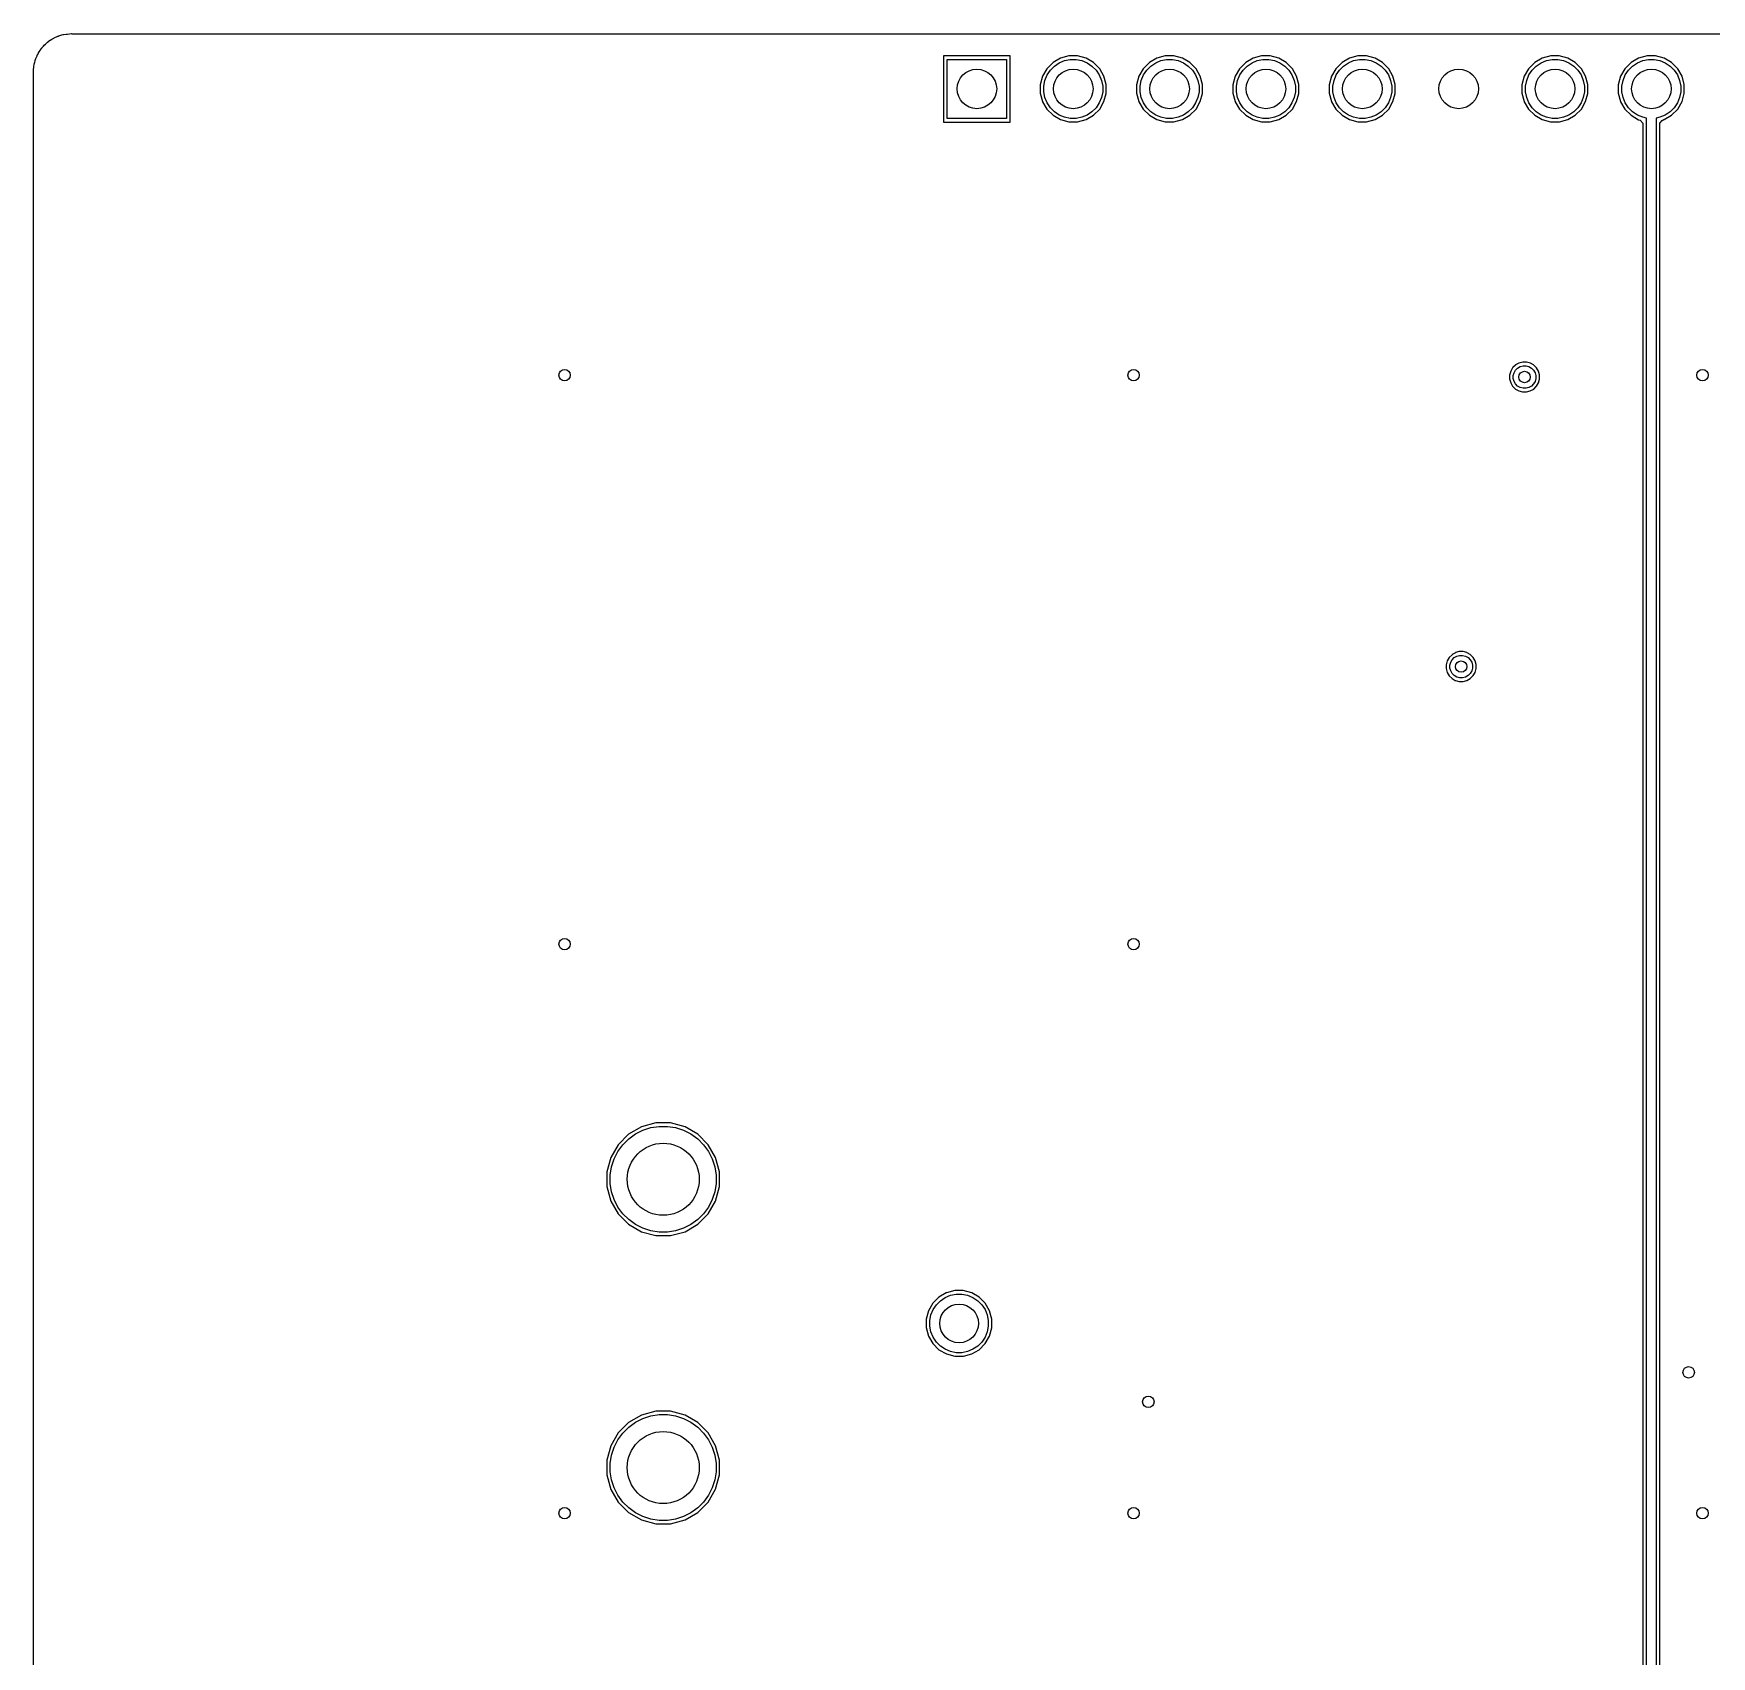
# Model space of a CAD drawing. Header units: inches. Extents: x 3.92 to 7.78, y -6.06 to -2.2.
# Drawn here: x 3.917 to 5.659, y -3.889 to -2.205 of the extents above; entities that cross this region are included whole.
import ezdxf

# ---------------------------------------------------------------- set-up
doc = ezdxf.new("R2010")
doc.units = ezdxf.units.IN
doc.header["$MEASUREMENT"] = 0
doc.layers.add('B.Cu', color=153, linetype='CONTINUOUS', true_color=0x4d7fc4)

msp = doc.modelspace()

# ---------------------------------------------------------------- linework, layer by layer
at = {"layer": 'B.Cu', "linetype": 'CONTINUOUS'}
for p, q in [((3.933, -2.2125), (3.9362, -2.2105)), ((3.9362, -2.2105), (3.9369, -2.21)), ((3.9369, -2.21), (3.937, -2.21)), ((3.937, -2.21), (3.9385, -2.2092)), ((3.9385, -2.2092), (3.9387, -2.2091)), ((3.9387, -2.2091), (3.9426, -2.2072)), ((3.9426, -2.2072), (3.9428, -2.2072)), ((3.9428, -2.2072), (3.9431, -2.2071)), ((3.9431, -2.2071), (3.9434, -2.207)), ((3.9434, -2.207), (3.9478, -2.2056)), ((3.9478, -2.2056), (3.948, -2.2057)), ((3.948, -2.2057), (3.9485, -2.2056)), ((3.9485, -2.2056), (3.9486, -2.2056)), ((3.9486, -2.2056), (3.9512, -2.2051)), ((3.9512, -2.2051), (3.9513, -2.2051)), ((3.9513, -2.2051), (3.9514, -2.205)), ((3.9514, -2.205), (3.9526, -2.205)), ((3.9526, -2.205), (3.9568, -2.2045)), ((3.9568, -2.2045), (3.957, -2.2047)), ((3.957, -2.2047), (7.7359, -2.2047)), ((3.9198, -2.2304), (3.921, -2.2275)), ((3.921, -2.2275), (3.9211, -2.2272)), ((3.9211, -2.2272), (3.9212, -2.2272)), ((3.9212, -2.2272), (3.9215, -2.2264)), ((3.9215, -2.2264), (3.9216, -2.2263)), ((3.9216, -2.2263), (3.9221, -2.2253)), ((3.9221, -2.2253), (3.9222, -2.2251)), ((3.9222, -2.2251), (3.9231, -2.2236)), ((3.9231, -2.2235), (3.9242, -2.222)), ((3.9231, -2.2236), (3.9231, -2.2235)), ((3.9242, -2.2219), (3.9245, -2.2215)), ((3.9242, -2.222), (3.9242, -2.2219)), ((3.9245, -2.2215), (3.9253, -2.2203)), ((3.9253, -2.2203), (3.9259, -2.2196)), ((3.9253, -2.2203), (3.9253, -2.2203)), ((3.9259, -2.2195), (3.9269, -2.2184)), ((3.9259, -2.2196), (3.9259, -2.2195)), ((3.9269, -2.2184), (3.927, -2.2182)), ((3.927, -2.2182), (3.9276, -2.2175)), ((3.9276, -2.2175), (3.9285, -2.2167)), ((3.9285, -2.2167), (3.9298, -2.2154)), ((3.9298, -2.2154), (3.9307, -2.2144)), ((3.9307, -2.2144), (3.9308, -2.2144)), ((3.9308, -2.2144), (3.9317, -2.2136)), ((3.9317, -2.2136), (3.9329, -2.2128)), ((3.9329, -2.2128), (3.933, -2.2125)), ((4.9309, -2.2275), (4.8619, -2.2275)), ((4.8619, -2.2275), (4.8619, -2.2965)), ((4.9309, -2.2576), (4.9309, -2.2275)), ((4.992, -2.2278), (4.9832, -2.2301)), ((5.0009, -2.2278), (4.992, -2.2278)), ((5.0097, -2.2301), (5.0009, -2.2278)), ((5.092, -2.2278), (5.0832, -2.2301)), ((5.1009, -2.2278), (5.092, -2.2278)), ((5.1097, -2.2301), (5.1009, -2.2278)), ((5.192, -2.2278), (5.1832, -2.2301)), ((5.2009, -2.2278), (5.192, -2.2278)), ((5.2097, -2.2301), (5.2009, -2.2278)), ((5.292, -2.2278), (5.2832, -2.2301)), ((5.3009, -2.2278), (5.292, -2.2278)), ((5.3097, -2.2301), (5.3009, -2.2278)), ((5.492, -2.2278), (5.4832, -2.2301)), ((5.5009, -2.2278), (5.492, -2.2278)), ((5.5097, -2.2301), (5.5009, -2.2278)), ((5.592, -2.2278), (5.5832, -2.2301)), ((5.6009, -2.2278), (5.592, -2.2278)), ((5.6097, -2.2301), (5.6009, -2.2278)), ((3.9173, -2.244), (3.9174, -2.2427)), ((3.9173, -2.5591), (3.9173, -2.244)), ((3.9174, -2.2417), (3.9176, -2.2394)), ((3.9174, -2.2427), (3.9174, -2.2417)), ((3.9176, -2.2391), (3.9181, -2.2362)), ((3.9176, -2.2394), (3.9176, -2.2391)), ((3.9181, -2.2362), (3.9183, -2.2352)), ((3.9181, -2.2362), (3.9181, -2.2362)), ((3.9183, -2.2352), (3.9184, -2.235)), ((3.9184, -2.235), (3.9185, -2.2346)), ((3.9185, -2.2346), (3.9191, -2.2324)), ((3.9191, -2.2324), (3.9194, -2.2313)), ((3.9194, -2.2313), (3.9195, -2.2312)), ((3.9195, -2.2312), (3.9197, -2.2306)), ((3.9197, -2.2306), (3.9198, -2.2304)), ((4.8657, -2.2927), (4.8657, -2.2313)), ((4.8657, -2.2313), (4.9272, -2.2313)), ((4.9272, -2.2313), (4.9272, -2.2927)), ((4.969, -2.241), (4.9646, -2.2487)), ((4.9755, -2.2346), (4.969, -2.241)), ((4.9694, -2.2475), (4.9727, -2.2425)), ((4.9727, -2.2425), (4.977, -2.2383)), ((4.9831, -2.2302), (4.9755, -2.2346)), ((4.977, -2.2383), (4.982, -2.2349)), ((4.982, -2.2349), (4.9875, -2.2326)), ((4.9832, -2.2301), (4.9831, -2.2302)), ((4.9875, -2.2326), (4.9934, -2.2314)), ((4.9934, -2.2314), (4.9995, -2.2314)), ((4.9995, -2.2314), (5.0054, -2.2326)), ((5.0054, -2.2326), (5.0109, -2.2349)), ((5.0098, -2.2302), (5.0097, -2.2301)), ((5.0174, -2.2346), (5.0098, -2.2302)), ((5.0109, -2.2349), (5.0159, -2.2383)), ((5.0159, -2.2383), (5.0202, -2.2425)), ((5.0239, -2.241), (5.0174, -2.2346)), ((5.0202, -2.2425), (5.0235, -2.2475)), ((5.0283, -2.2488), (5.0239, -2.241)), ((5.069, -2.241), (5.0646, -2.2487)), ((5.0755, -2.2346), (5.069, -2.241)), ((5.0694, -2.2475), (5.0727, -2.2425)), ((5.0727, -2.2425), (5.077, -2.2383)), ((5.0831, -2.2302), (5.0755, -2.2346)), ((5.077, -2.2383), (5.082, -2.2349)), ((5.082, -2.2349), (5.0875, -2.2326)), ((5.0832, -2.2301), (5.0831, -2.2302)), ((5.0875, -2.2326), (5.0934, -2.2314)), ((5.0934, -2.2314), (5.0995, -2.2314)), ((5.0995, -2.2314), (5.1054, -2.2326)), ((5.1054, -2.2326), (5.1109, -2.2349)), ((5.1098, -2.2302), (5.1097, -2.2301)), ((5.1174, -2.2346), (5.1098, -2.2302)), ((5.1109, -2.2349), (5.1159, -2.2383)), ((5.1159, -2.2383), (5.1202, -2.2425)), ((5.1239, -2.241), (5.1174, -2.2346)), ((5.1202, -2.2425), (5.1235, -2.2475)), ((5.1283, -2.2488), (5.1239, -2.241)), ((5.169, -2.241), (5.1646, -2.2487)), ((5.1755, -2.2346), (5.169, -2.241)), ((5.1694, -2.2475), (5.1727, -2.2425)), ((5.1727, -2.2425), (5.177, -2.2383)), ((5.1831, -2.2302), (5.1755, -2.2346)), ((5.177, -2.2383), (5.182, -2.2349)), ((5.182, -2.2349), (5.1875, -2.2326)), ((5.1832, -2.2301), (5.1831, -2.2302)), ((5.1875, -2.2326), (5.1934, -2.2314)), ((5.1934, -2.2314), (5.1995, -2.2314)), ((5.1995, -2.2314), (5.2054, -2.2326)), ((5.2054, -2.2326), (5.2109, -2.2349)), ((5.2098, -2.2302), (5.2097, -2.2301)), ((5.2174, -2.2346), (5.2098, -2.2302)), ((5.2109, -2.2349), (5.2159, -2.2383)), ((5.2159, -2.2383), (5.2202, -2.2425)), ((5.2239, -2.241), (5.2174, -2.2346)), ((5.2202, -2.2425), (5.2235, -2.2475)), ((5.2283, -2.2488), (5.2239, -2.241)), ((5.269, -2.241), (5.2646, -2.2487)), ((5.2755, -2.2346), (5.269, -2.241)), ((5.2694, -2.2475), (5.2727, -2.2425)), ((5.2727, -2.2425), (5.277, -2.2383)), ((5.2831, -2.2302), (5.2755, -2.2346)), ((5.277, -2.2383), (5.282, -2.2349)), ((5.282, -2.2349), (5.2875, -2.2326)), ((5.2832, -2.2301), (5.2831, -2.2302)), ((5.2875, -2.2326), (5.2934, -2.2314)), ((5.2934, -2.2314), (5.2995, -2.2314)), ((5.2995, -2.2314), (5.3054, -2.2326)), ((5.3054, -2.2326), (5.3109, -2.2349)), ((5.3098, -2.2302), (5.3097, -2.2301)), ((5.3174, -2.2346), (5.3098, -2.2302)), ((5.3109, -2.2349), (5.3159, -2.2383)), ((5.3159, -2.2383), (5.3202, -2.2425)), ((5.3239, -2.241), (5.3174, -2.2346)), ((5.3202, -2.2425), (5.3235, -2.2475)), ((5.3283, -2.2488), (5.3239, -2.241)), ((5.469, -2.241), (5.4646, -2.2487)), ((5.4755, -2.2346), (5.469, -2.241)), ((5.4694, -2.2475), (5.4727, -2.2425)), ((5.4727, -2.2425), (5.477, -2.2383)), ((5.4831, -2.2302), (5.4755, -2.2346)), ((5.477, -2.2383), (5.482, -2.2349)), ((5.482, -2.2349), (5.4875, -2.2326)), ((5.4832, -2.2301), (5.4831, -2.2302)), ((5.4875, -2.2326), (5.4934, -2.2314)), ((5.4934, -2.2314), (5.4995, -2.2314)), ((5.4995, -2.2314), (5.5054, -2.2326)), ((5.5054, -2.2326), (5.5109, -2.2349)), ((5.5098, -2.2302), (5.5097, -2.2301)), ((5.5174, -2.2346), (5.5098, -2.2302)), ((5.5109, -2.2349), (5.5159, -2.2383)), ((5.5159, -2.2383), (5.5202, -2.2425)), ((5.5239, -2.241), (5.5174, -2.2346)), ((5.5202, -2.2425), (5.5235, -2.2475)), ((5.5283, -2.2488), (5.5239, -2.241)), ((5.569, -2.241), (5.5646, -2.2487)), ((5.5755, -2.2346), (5.569, -2.241)), ((5.5694, -2.2475), (5.5727, -2.2425)), ((5.5727, -2.2425), (5.577, -2.2383)), ((5.5831, -2.2302), (5.5755, -2.2346)), ((5.577, -2.2383), (5.582, -2.2349)), ((5.582, -2.2349), (5.5875, -2.2326)), ((5.5832, -2.2301), (5.5831, -2.2302)), ((5.5875, -2.2326), (5.5934, -2.2314)), ((5.5934, -2.2314), (5.5995, -2.2314)), ((5.5995, -2.2314), (5.6054, -2.2326)), ((5.6054, -2.2326), (5.6109, -2.2349)), ((5.6098, -2.2302), (5.6097, -2.2301)), ((5.6174, -2.2346), (5.6098, -2.2302)), ((5.6109, -2.2349), (5.6159, -2.2383)), ((5.6159, -2.2383), (5.6202, -2.2425)), ((5.6239, -2.241), (5.6174, -2.2346)), ((5.6202, -2.2425), (5.6235, -2.2475)), ((5.6283, -2.2488), (5.6239, -2.241)), ((4.9309, -2.2965), (4.9309, -2.2576)), ((4.9646, -2.2488), (4.9622, -2.2576)), ((4.9622, -2.2576), (4.9622, -2.2664)), ((4.9646, -2.2487), (4.9646, -2.2488)), ((4.9659, -2.259), (4.9671, -2.2531)), ((4.9659, -2.265), (4.9659, -2.259)), ((4.9671, -2.2531), (4.9694, -2.2475)), ((5.0235, -2.2475), (5.0258, -2.2531)), ((5.0258, -2.2531), (5.027, -2.259)), ((5.027, -2.259), (5.027, -2.265)), ((5.0307, -2.2574), (5.0283, -2.2488)), ((5.0307, -2.2576), (5.0307, -2.2574)), ((5.0307, -2.2666), (5.0307, -2.2576)), ((5.0646, -2.2488), (5.0622, -2.2576)), ((5.0622, -2.2576), (5.0622, -2.2664)), ((5.0646, -2.2487), (5.0646, -2.2488)), ((5.0659, -2.259), (5.0671, -2.2531)), ((5.0659, -2.265), (5.0659, -2.259)), ((5.0671, -2.2531), (5.0694, -2.2475)), ((5.1235, -2.2475), (5.1258, -2.2531)), ((5.1258, -2.2531), (5.127, -2.259)), ((5.127, -2.259), (5.127, -2.265)), ((5.1307, -2.2574), (5.1283, -2.2488)), ((5.1307, -2.2576), (5.1307, -2.2574)), ((5.1307, -2.2666), (5.1307, -2.2576)), ((5.1646, -2.2488), (5.1622, -2.2576)), ((5.1622, -2.2576), (5.1622, -2.2664)), ((5.1646, -2.2487), (5.1646, -2.2488)), ((5.1659, -2.259), (5.1671, -2.2531)), ((5.1659, -2.265), (5.1659, -2.259)), ((5.1671, -2.2531), (5.1694, -2.2475)), ((5.2235, -2.2475), (5.2258, -2.2531)), ((5.2258, -2.2531), (5.227, -2.259)), ((5.227, -2.259), (5.227, -2.265)), ((5.2307, -2.2574), (5.2283, -2.2488)), ((5.2307, -2.2576), (5.2307, -2.2574)), ((5.2307, -2.2666), (5.2307, -2.2576)), ((5.2646, -2.2488), (5.2622, -2.2576)), ((5.2622, -2.2576), (5.2622, -2.2664)), ((5.2646, -2.2487), (5.2646, -2.2488)), ((5.2659, -2.259), (5.2671, -2.2531)), ((5.2659, -2.265), (5.2659, -2.259)), ((5.2671, -2.2531), (5.2694, -2.2475)), ((5.3235, -2.2475), (5.3258, -2.2531)), ((5.3258, -2.2531), (5.327, -2.259)), ((5.327, -2.259), (5.327, -2.265)), ((5.3307, -2.2574), (5.3283, -2.2488)), ((5.3307, -2.2594), (5.3307, -2.2574)), ((5.3307, -2.2666), (5.3307, -2.2594)), ((5.4646, -2.2488), (5.4622, -2.2576)), ((5.4622, -2.2576), (5.4622, -2.2664)), ((5.4646, -2.2487), (5.4646, -2.2488)), ((5.4659, -2.259), (5.4671, -2.2531)), ((5.4659, -2.265), (5.4659, -2.259)), ((5.4671, -2.2531), (5.4694, -2.2475)), ((5.5235, -2.2475), (5.5258, -2.2531)), ((5.5258, -2.2531), (5.527, -2.259)), ((5.527, -2.259), (5.527, -2.265)), ((5.5307, -2.2574), (5.5283, -2.2488)), ((5.5307, -2.2666), (5.5307, -2.2574)), ((5.5646, -2.2488), (5.5622, -2.2576)), ((5.5622, -2.2576), (5.5622, -2.2664)), ((5.5646, -2.2487), (5.5646, -2.2488)), ((5.5659, -2.259), (5.5671, -2.2531)), ((5.5659, -2.265), (5.5659, -2.259)), ((5.5671, -2.2531), (5.5694, -2.2475)), ((5.6235, -2.2475), (5.6258, -2.2531)), ((5.6258, -2.2531), (5.627, -2.259)), ((5.627, -2.259), (5.627, -2.265)), ((5.6307, -2.2574), (5.6283, -2.2488)), ((5.6307, -2.2666), (5.6307, -2.2574)), ((4.9622, -2.2664), (4.9646, -2.2752)), ((4.9646, -2.2752), (4.9646, -2.2754)), ((4.9646, -2.2754), (4.9691, -2.283)), ((4.9671, -2.2709), (4.9659, -2.265)), ((4.9694, -2.2765), (4.9671, -2.2709)), ((4.9727, -2.2815), (4.9694, -2.2765)), ((5.0235, -2.2765), (5.0202, -2.2815)), ((5.0258, -2.2709), (5.0235, -2.2765)), ((5.0239, -2.283), (5.0283, -2.2752)), ((5.027, -2.265), (5.0258, -2.2709)), ((5.0283, -2.2752), (5.0307, -2.2666)), ((5.0622, -2.2664), (5.0646, -2.2752)), ((5.0646, -2.2752), (5.0646, -2.2754)), ((5.0646, -2.2754), (5.0691, -2.283)), ((5.0671, -2.2709), (5.0659, -2.265)), ((5.0694, -2.2765), (5.0671, -2.2709)), ((5.0727, -2.2815), (5.0694, -2.2765)), ((5.1235, -2.2765), (5.1202, -2.2815)), ((5.1258, -2.2709), (5.1235, -2.2765)), ((5.1239, -2.283), (5.1283, -2.2752)), ((5.127, -2.265), (5.1258, -2.2709)), ((5.1283, -2.2752), (5.1307, -2.2666)), ((5.1622, -2.2664), (5.1646, -2.2752)), ((5.1646, -2.2752), (5.1646, -2.2754)), ((5.1646, -2.2754), (5.1691, -2.283)), ((5.1671, -2.2709), (5.1659, -2.265)), ((5.1694, -2.2765), (5.1671, -2.2709)), ((5.1727, -2.2815), (5.1694, -2.2765)), ((5.2235, -2.2765), (5.2202, -2.2815)), ((5.2258, -2.2709), (5.2235, -2.2765)), ((5.2239, -2.283), (5.2283, -2.2752)), ((5.227, -2.265), (5.2258, -2.2709)), ((5.2283, -2.2752), (5.2307, -2.2666)), ((5.2622, -2.2664), (5.2646, -2.2752)), ((5.2646, -2.2752), (5.2646, -2.2754)), ((5.2646, -2.2754), (5.2691, -2.283)), ((5.2671, -2.2709), (5.2659, -2.265)), ((5.2694, -2.2765), (5.2671, -2.2709)), ((5.2727, -2.2815), (5.2694, -2.2765)), ((5.3235, -2.2765), (5.3202, -2.2815)), ((5.3258, -2.2709), (5.3235, -2.2765)), ((5.3239, -2.283), (5.3283, -2.2752)), ((5.327, -2.265), (5.3258, -2.2709)), ((5.3283, -2.2752), (5.3307, -2.2666)), ((5.4622, -2.2664), (5.4646, -2.2752)), ((5.4646, -2.2752), (5.4646, -2.2754)), ((5.4646, -2.2754), (5.4691, -2.283)), ((5.4671, -2.2709), (5.4659, -2.265)), ((5.4694, -2.2765), (5.4671, -2.2709)), ((5.4727, -2.2815), (5.4694, -2.2765)), ((5.5235, -2.2765), (5.5202, -2.2815)), ((5.5258, -2.2709), (5.5235, -2.2765)), ((5.5239, -2.283), (5.5283, -2.2752)), ((5.527, -2.265), (5.5258, -2.2709)), ((5.5283, -2.2752), (5.5307, -2.2666)), ((5.5622, -2.2664), (5.5646, -2.2752)), ((5.5646, -2.2752), (5.5646, -2.2754)), ((5.5646, -2.2754), (5.5691, -2.283)), ((5.5671, -2.2709), (5.5659, -2.265)), ((5.5694, -2.2765), (5.5671, -2.2709)), ((5.5727, -2.2815), (5.5694, -2.2765)), ((5.6235, -2.2765), (5.6202, -2.2815)), ((5.6258, -2.2709), (5.6235, -2.2765)), ((5.6239, -2.283), (5.6283, -2.2752)), ((5.627, -2.265), (5.6258, -2.2709)), ((5.6283, -2.2752), (5.6307, -2.2666)), ((4.8619, -2.2965), (4.9309, -2.2965)), ((4.9272, -2.2927), (4.8657, -2.2927)), ((4.9691, -2.283), (4.9755, -2.2894)), ((4.977, -2.2857), (4.9727, -2.2815)), ((4.9755, -2.2894), (4.9832, -2.2939)), ((4.982, -2.2891), (4.977, -2.2857)), ((4.9875, -2.2914), (4.982, -2.2891)), ((4.9832, -2.2939), (4.9919, -2.2962)), ((4.9934, -2.2926), (4.9875, -2.2914)), ((4.9919, -2.2962), (5.001, -2.2962)), ((4.9995, -2.2926), (4.9934, -2.2926)), ((5.0054, -2.2914), (4.9995, -2.2926)), ((5.001, -2.2962), (5.0097, -2.2939)), ((5.0109, -2.2891), (5.0054, -2.2914)), ((5.0097, -2.2939), (5.0174, -2.2894)), ((5.0097, -2.2939), (5.0097, -2.2939)), ((5.0159, -2.2857), (5.0109, -2.2891)), ((5.0202, -2.2815), (5.0159, -2.2857)), ((5.0174, -2.2894), (5.0239, -2.283)), ((5.0691, -2.283), (5.0755, -2.2894)), ((5.077, -2.2857), (5.0727, -2.2815)), ((5.0755, -2.2894), (5.0832, -2.2939)), ((5.082, -2.2891), (5.077, -2.2857)), ((5.0875, -2.2914), (5.082, -2.2891)), ((5.0832, -2.2939), (5.0919, -2.2962)), ((5.0934, -2.2926), (5.0875, -2.2914)), ((5.0919, -2.2962), (5.101, -2.2962)), ((5.0995, -2.2926), (5.0934, -2.2926)), ((5.1054, -2.2914), (5.0995, -2.2926)), ((5.101, -2.2962), (5.1097, -2.2939)), ((5.1109, -2.2891), (5.1054, -2.2914)), ((5.1097, -2.2939), (5.1174, -2.2894)), ((5.1097, -2.2939), (5.1097, -2.2939)), ((5.1159, -2.2857), (5.1109, -2.2891)), ((5.1202, -2.2815), (5.1159, -2.2857)), ((5.1174, -2.2894), (5.1239, -2.283)), ((5.1691, -2.283), (5.1755, -2.2894)), ((5.177, -2.2857), (5.1727, -2.2815)), ((5.1755, -2.2894), (5.1832, -2.2939)), ((5.182, -2.2891), (5.177, -2.2857)), ((5.1875, -2.2914), (5.182, -2.2891)), ((5.1832, -2.2939), (5.1919, -2.2962)), ((5.1934, -2.2926), (5.1875, -2.2914)), ((5.1919, -2.2962), (5.201, -2.2962)), ((5.1995, -2.2926), (5.1934, -2.2926)), ((5.2054, -2.2914), (5.1995, -2.2926)), ((5.201, -2.2962), (5.2097, -2.2939)), ((5.2109, -2.2891), (5.2054, -2.2914)), ((5.2097, -2.2939), (5.2174, -2.2894)), ((5.2097, -2.2939), (5.2097, -2.2939)), ((5.2159, -2.2857), (5.2109, -2.2891)), ((5.2202, -2.2815), (5.2159, -2.2857)), ((5.2174, -2.2894), (5.2239, -2.283)), ((5.2691, -2.283), (5.2755, -2.2894)), ((5.277, -2.2857), (5.2727, -2.2815)), ((5.2755, -2.2894), (5.2832, -2.2939)), ((5.282, -2.2891), (5.277, -2.2857)), ((5.2875, -2.2914), (5.282, -2.2891)), ((5.2832, -2.2939), (5.2919, -2.2962)), ((5.2934, -2.2926), (5.2875, -2.2914)), ((5.2919, -2.2962), (5.301, -2.2962)), ((5.2995, -2.2926), (5.2934, -2.2926)), ((5.3054, -2.2914), (5.2995, -2.2926)), ((5.301, -2.2962), (5.3097, -2.2939)), ((5.3109, -2.2891), (5.3054, -2.2914)), ((5.3097, -2.2939), (5.3174, -2.2894)), ((5.3097, -2.2939), (5.3097, -2.2939)), ((5.3159, -2.2857), (5.3109, -2.2891)), ((5.3202, -2.2815), (5.3159, -2.2857)), ((5.3174, -2.2894), (5.3239, -2.283)), ((5.4691, -2.283), (5.4755, -2.2894)), ((5.477, -2.2857), (5.4727, -2.2815)), ((5.4755, -2.2894), (5.4832, -2.2939)), ((5.482, -2.2891), (5.477, -2.2857)), ((5.4875, -2.2914), (5.482, -2.2891)), ((5.4832, -2.2939), (5.4919, -2.2962)), ((5.4934, -2.2926), (5.4875, -2.2914)), ((5.4919, -2.2962), (5.501, -2.2962)), ((5.4995, -2.2926), (5.4934, -2.2926)), ((5.5054, -2.2914), (5.4995, -2.2926)), ((5.501, -2.2962), (5.5097, -2.2939)), ((5.5109, -2.2891), (5.5054, -2.2914)), ((5.5097, -2.2939), (5.5174, -2.2894)), ((5.5097, -2.2939), (5.5097, -2.2939)), ((5.5159, -2.2857), (5.5109, -2.2891)), ((5.5202, -2.2815), (5.5159, -2.2857)), ((5.5174, -2.2894), (5.5239, -2.283)), ((5.5691, -2.283), (5.5755, -2.2894)), ((5.577, -2.2857), (5.5727, -2.2815)), ((5.5755, -2.2894), (5.5833, -2.294)), ((5.582, -2.2891), (5.577, -2.2857)), ((5.5875, -2.2914), (5.582, -2.2891)), ((5.5833, -2.294), (5.585, -2.2943)), ((5.585, -2.2943), (5.5876, -2.2976)), ((5.5915, -2.2922), (5.5875, -2.2914)), ((5.5876, -2.2976), (5.5876, -4.3956)), ((5.5915, -2.3002), (5.5915, -2.2922)), ((5.6054, -2.2914), (5.6015, -2.2922)), ((5.6015, -2.2922), (5.6015, -2.3002)), ((5.6052, -2.2977), (5.6076, -2.2946)), ((5.6052, -3.5933), (5.6052, -2.2977)), ((5.6109, -2.2891), (5.6054, -2.2914)), ((5.6076, -2.2946), (5.6096, -2.2939)), ((5.6096, -2.2939), (5.6098, -2.2939)), ((5.6098, -2.2939), (5.6174, -2.2894)), ((5.6159, -2.2857), (5.6109, -2.2891)), ((5.6202, -2.2815), (5.6159, -2.2857)), ((5.6174, -2.2894), (5.6239, -2.283)), ((5.5915, -4.3953), (5.5915, -2.3002)), ((5.6015, -2.3002), (5.6015, -4.3932)), ((3.9173, -2.8596), (3.9173, -2.5591)), ((5.4505, -2.555), (5.4494, -2.5591)), ((5.4494, -2.5591), (5.4494, -2.5629)), ((5.4524, -2.5516), (5.4505, -2.555)), ((5.4527, -2.5513), (5.4524, -2.5516)), ((5.4554, -2.5486), (5.4527, -2.5513)), ((5.4532, -2.5595), (5.454, -2.5565)), ((5.4532, -2.5626), (5.4532, -2.5595)), ((5.454, -2.5565), (5.4555, -2.5538)), ((5.4555, -2.5485), (5.4554, -2.5486)), ((5.4588, -2.5467), (5.4555, -2.5485)), ((5.4555, -2.5538), (5.4577, -2.5517)), ((5.4577, -2.5517), (5.4604, -2.5501)), ((5.463, -2.5455), (5.4588, -2.5467)), ((5.4604, -2.5501), (5.4634, -2.5493)), ((5.4669, -2.5455), (5.463, -2.5455)), ((5.4634, -2.5493), (5.4664, -2.5493)), ((5.4664, -2.5493), (5.4694, -2.5501)), ((5.471, -2.5467), (5.4669, -2.5455)), ((5.4694, -2.5501), (5.4721, -2.5517)), ((5.4743, -2.5485), (5.471, -2.5467)), ((5.4721, -2.5517), (5.4743, -2.5538)), ((5.4744, -2.5486), (5.4743, -2.5485)), ((5.4743, -2.5538), (5.4758, -2.5565)), ((5.4771, -2.5513), (5.4744, -2.5486)), ((5.4758, -2.5565), (5.4766, -2.5595)), ((5.4766, -2.5595), (5.4766, -2.5626)), ((5.4774, -2.5516), (5.4771, -2.5513)), ((5.4794, -2.5551), (5.4774, -2.5516)), ((5.4804, -2.5589), (5.4794, -2.5551)), ((5.4804, -2.5631), (5.4804, -2.5589)), ((5.4494, -2.5629), (5.4505, -2.567)), ((5.4505, -2.567), (5.4524, -2.5704)), ((5.4524, -2.5704), (5.4527, -2.5708)), ((5.4527, -2.5708), (5.4554, -2.5735)), ((5.454, -2.5655), (5.4532, -2.5626)), ((5.4555, -2.5682), (5.454, -2.5655)), ((5.4554, -2.5735), (5.4554, -2.5735)), ((5.4554, -2.5735), (5.4591, -2.5755)), ((5.4577, -2.5704), (5.4555, -2.5682)), ((5.4604, -2.5719), (5.4577, -2.5704)), ((5.4591, -2.5755), (5.4628, -2.5765)), ((5.4634, -2.5727), (5.4604, -2.5719)), ((5.4628, -2.5765), (5.467, -2.5765)), ((5.4664, -2.5727), (5.4634, -2.5727)), ((5.4694, -2.5719), (5.4664, -2.5727)), ((5.467, -2.5765), (5.4707, -2.5755)), ((5.4721, -2.5704), (5.4694, -2.5719)), ((5.4707, -2.5755), (5.4708, -2.5755)), ((5.4708, -2.5755), (5.4744, -2.5735)), ((5.4743, -2.5682), (5.4721, -2.5704)), ((5.4758, -2.5655), (5.4743, -2.5682)), ((5.4744, -2.5735), (5.4771, -2.5708)), ((5.4744, -2.5735), (5.4744, -2.5735)), ((5.4766, -2.5626), (5.4758, -2.5655)), ((5.4771, -2.5708), (5.4774, -2.5704)), ((5.4774, -2.5704), (5.4794, -2.5669)), ((5.4794, -2.5669), (5.4804, -2.5631)), ((5.3846, -2.8556), (5.3835, -2.8596)), ((5.3867, -2.852), (5.3846, -2.8556)), ((5.3896, -2.8492), (5.3867, -2.852)), ((5.3882, -2.857), (5.3897, -2.8544)), ((5.3931, -2.8472), (5.3896, -2.8491)), ((5.3896, -2.8491), (5.3896, -2.8492)), ((5.3897, -2.8544), (5.3919, -2.8522)), ((5.3919, -2.8522), (5.3946, -2.8507)), ((5.3971, -2.846), (5.3931, -2.8471)), ((5.3931, -2.8471), (5.3931, -2.8472)), ((5.3946, -2.8507), (5.3975, -2.8499)), ((5.4012, -2.846), (5.3971, -2.846)), ((5.3975, -2.8499), (5.4006, -2.8499)), ((5.4006, -2.8499), (5.4036, -2.8507)), ((5.4049, -2.847), (5.4012, -2.846)), ((5.4036, -2.8507), (5.4063, -2.8522)), ((5.4052, -2.8472), (5.4049, -2.847)), ((5.4086, -2.8491), (5.4052, -2.8472)), ((5.4063, -2.8522), (5.4084, -2.8544)), ((5.4084, -2.8544), (5.41, -2.857)), ((5.4087, -2.8492), (5.4086, -2.8491)), ((5.4113, -2.8518), (5.4087, -2.8492)), ((5.4116, -2.8522), (5.4113, -2.8518)), ((5.4136, -2.8557), (5.4116, -2.8522)), ((5.4146, -2.8595), (5.4136, -2.8557)), ((3.9173, -3.3861), (3.9173, -2.8596)), ((5.3835, -2.8596), (5.3835, -2.8635)), ((5.3835, -2.8635), (5.3846, -2.8676)), ((5.3846, -2.8676), (5.3867, -2.8711)), ((5.3867, -2.8711), (5.3896, -2.874)), ((5.3874, -2.86), (5.3882, -2.857)), ((5.3874, -2.8631), (5.3874, -2.86)), ((5.3882, -2.8661), (5.3874, -2.8631)), ((5.3897, -2.8688), (5.3882, -2.8661)), ((5.3919, -2.8709), (5.3897, -2.8688)), ((5.3946, -2.8725), (5.3919, -2.8709)), ((5.3975, -2.8733), (5.3946, -2.8725)), ((5.4006, -2.8733), (5.3975, -2.8733)), ((5.4036, -2.8725), (5.4006, -2.8733)), ((5.4063, -2.8709), (5.4036, -2.8725)), ((5.4084, -2.8688), (5.4063, -2.8709)), ((5.41, -2.8661), (5.4084, -2.8688)), ((5.4085, -2.874), (5.4116, -2.8709)), ((5.41, -2.857), (5.4108, -2.86)), ((5.4108, -2.8631), (5.41, -2.8661)), ((5.4108, -2.86), (5.4108, -2.8631)), ((5.4116, -2.8709), (5.4135, -2.8676)), ((5.4135, -2.8676), (5.4146, -2.8637)), ((5.4135, -2.8676), (5.4135, -2.8676)), ((5.4146, -2.8637), (5.4146, -2.8595)), ((5.3896, -2.874), (5.3896, -2.8741)), ((5.3896, -2.8741), (5.393, -2.876)), ((5.393, -2.876), (5.3932, -2.8761)), ((5.3932, -2.8761), (5.3969, -2.877)), ((5.3969, -2.877), (5.4012, -2.877)), ((5.4012, -2.877), (5.4049, -2.8761)), ((5.4049, -2.8761), (5.4085, -2.874)), ((4.5482, -3.3393), (4.535, -3.347)), ((4.5421, -3.3467), (4.5498, -3.3428)), ((4.5632, -3.3352), (4.5482, -3.3393)), ((4.5498, -3.3428), (4.558, -3.3401)), ((4.558, -3.3401), (4.5665, -3.3388)), ((4.5785, -3.3352), (4.5632, -3.3352)), ((4.5665, -3.3388), (4.5752, -3.3388)), ((4.5752, -3.3388), (4.5837, -3.3401)), ((4.5935, -3.3393), (4.5785, -3.3352)), ((4.5837, -3.3401), (4.592, -3.3428)), ((4.592, -3.3428), (4.5997, -3.3467)), ((4.6068, -3.347), (4.5935, -3.3393)), ((4.5935, -3.3393), (4.5935, -3.3393)), ((4.5241, -3.3578), (4.5165, -3.3711)), ((4.5239, -3.3649), (4.529, -3.3579)), ((4.535, -3.347), (4.5241, -3.3578)), ((4.529, -3.3579), (4.5351, -3.3518)), ((4.5351, -3.3518), (4.5421, -3.3467)), ((4.5997, -3.3467), (4.6067, -3.3518)), ((4.6067, -3.3518), (4.6128, -3.3579)), ((4.6176, -3.3578), (4.6068, -3.347)), ((4.6128, -3.3579), (4.6179, -3.3649)), ((4.6253, -3.3711), (4.6176, -3.3578)), ((4.5165, -3.3711), (4.5124, -3.3861)), ((4.5173, -3.3808), (4.5199, -3.3726)), ((4.5199, -3.3726), (4.5239, -3.3649)), ((4.6179, -3.3649), (4.6218, -3.3726)), ((4.6218, -3.3726), (4.6245, -3.3808)), ((4.6293, -3.3861), (4.6253, -3.3711)), ((3.9173, -3.5389), (3.9173, -3.3861)), ((4.5124, -3.3861), (4.5124, -3.4013)), ((4.5159, -3.3894), (4.5173, -3.3808)), ((4.5159, -3.398), (4.5159, -3.3894)), ((4.6245, -3.3808), (4.6258, -3.3894)), ((4.6258, -3.3894), (4.6258, -3.398)), ((4.6293, -3.4013), (4.6293, -3.3861)), ((4.5124, -3.4013), (4.5165, -3.4163)), ((4.5173, -3.4066), (4.5159, -3.398)), ((4.5199, -3.4148), (4.5173, -3.4066)), ((4.6245, -3.4066), (4.6218, -3.4148)), ((4.6258, -3.398), (4.6245, -3.4066)), ((4.6253, -3.4163), (4.6293, -3.4013)), ((4.5165, -3.4163), (4.5241, -3.4296)), ((4.5239, -3.4225), (4.5199, -3.4148)), ((4.529, -3.4295), (4.5239, -3.4225)), ((4.5241, -3.4296), (4.535, -3.4404)), ((4.5351, -3.4356), (4.529, -3.4295)), ((4.6128, -3.4295), (4.6067, -3.4356)), ((4.6068, -3.4404), (4.6176, -3.4296)), ((4.6179, -3.4225), (4.6128, -3.4295)), ((4.6176, -3.4296), (4.6253, -3.4163)), ((4.6218, -3.4148), (4.6179, -3.4225)), ((4.535, -3.4404), (4.5483, -3.4481)), ((4.5421, -3.4407), (4.5351, -3.4356)), ((4.5498, -3.4446), (4.5421, -3.4407)), ((4.5483, -3.4481), (4.5633, -3.4521)), ((4.558, -3.4473), (4.5498, -3.4446)), ((4.5665, -3.4486), (4.558, -3.4473)), ((4.5837, -3.4473), (4.5752, -3.4486)), ((4.5785, -3.4521), (4.5935, -3.4481)), ((4.592, -3.4446), (4.5837, -3.4473)), ((4.5997, -3.4407), (4.592, -3.4446)), ((4.5935, -3.4481), (4.6068, -3.4404)), ((4.5935, -3.4481), (4.5935, -3.4481)), ((4.6067, -3.4356), (4.5997, -3.4407)), ((4.5633, -3.4521), (4.5785, -3.4521)), ((4.5752, -3.4486), (4.5665, -3.4486)), ((4.8571, -3.516), (4.8507, -3.5224)), ((4.8646, -3.5117), (4.8571, -3.516)), ((4.8586, -3.5197), (4.8636, -3.5164)), ((4.8636, -3.5164), (4.8691, -3.5141)), ((4.8648, -3.5116), (4.8646, -3.5117)), ((4.8736, -3.5093), (4.8648, -3.5116)), ((4.8691, -3.5141), (4.875, -3.5129)), ((4.8823, -3.5093), (4.8736, -3.5093)), ((4.875, -3.5129), (4.8809, -3.5129)), ((4.8809, -3.5129), (4.8868, -3.5141)), ((4.8911, -3.5116), (4.8823, -3.5093)), ((4.8868, -3.5141), (4.8923, -3.5164)), ((4.8913, -3.5117), (4.8911, -3.5116)), ((4.8988, -3.516), (4.8913, -3.5117)), ((4.8923, -3.5164), (4.8973, -3.5197)), ((4.9052, -3.5224), (4.8988, -3.516)), ((4.8463, -3.5301), (4.8439, -3.5389)), ((4.8507, -3.5224), (4.8463, -3.5301)), ((4.8463, -3.5301), (4.8463, -3.5301)), ((4.8476, -3.5403), (4.8488, -3.5344)), ((4.8488, -3.5344), (4.851, -3.5289)), ((4.851, -3.5289), (4.8544, -3.5239)), ((4.8544, -3.5239), (4.8586, -3.5197)), ((4.8973, -3.5197), (4.9015, -3.5239)), ((4.9015, -3.5239), (4.9049, -3.5289)), ((4.9049, -3.5289), (4.9072, -3.5344)), ((4.9096, -3.5301), (4.9052, -3.5224)), ((4.9072, -3.5344), (4.9083, -3.5403)), ((4.912, -3.5388), (4.9096, -3.5301)), ((3.9173, -3.6853), (3.9173, -3.5389)), ((4.8439, -3.5389), (4.8439, -3.5477)), ((4.8439, -3.5477), (4.8463, -3.5565)), ((4.8476, -3.5463), (4.8476, -3.5403)), ((4.8488, -3.5522), (4.8476, -3.5463)), ((4.851, -3.5577), (4.8488, -3.5522)), ((4.9072, -3.5522), (4.9049, -3.5577)), ((4.9083, -3.5463), (4.9072, -3.5522)), ((4.9083, -3.5403), (4.9083, -3.5463)), ((4.9096, -3.5565), (4.912, -3.5478)), ((4.912, -3.5478), (4.912, -3.5388)), ((4.8463, -3.5565), (4.8463, -3.5566)), ((4.8463, -3.5566), (4.8507, -3.5642)), ((4.8507, -3.5642), (4.8571, -3.5706)), ((4.8544, -3.5627), (4.851, -3.5577)), ((4.8586, -3.5669), (4.8544, -3.5627)), ((4.8636, -3.5702), (4.8586, -3.5669)), ((4.8973, -3.5669), (4.8923, -3.5702)), ((4.9015, -3.5627), (4.8973, -3.5669)), ((4.8988, -3.5706), (4.9052, -3.5642)), ((4.9049, -3.5577), (4.9015, -3.5627)), ((4.9052, -3.5642), (4.9096, -3.5565)), ((4.8571, -3.5706), (4.8648, -3.575)), ((4.8691, -3.5725), (4.8636, -3.5702)), ((4.8648, -3.575), (4.8734, -3.5773)), ((4.875, -3.5737), (4.8691, -3.5725)), ((4.8734, -3.5773), (4.8825, -3.5773)), ((4.8809, -3.5737), (4.875, -3.5737)), ((4.8868, -3.5725), (4.8809, -3.5737)), ((4.8825, -3.5773), (4.8912, -3.575)), ((4.8923, -3.5702), (4.8868, -3.5725)), ((4.8911, -3.575), (4.8988, -3.5706)), ((4.8912, -3.575), (4.8911, -3.575)), ((5.6052, -3.6575), (5.6052, -3.5933)), ((4.5482, -3.6385), (4.535, -3.6462)), ((4.5632, -3.6344), (4.5482, -3.6385)), ((4.5498, -3.642), (4.558, -3.6393)), ((4.558, -3.6393), (4.5665, -3.638)), ((4.5785, -3.6344), (4.5632, -3.6344)), ((4.5665, -3.638), (4.5752, -3.638)), ((4.5752, -3.638), (4.5837, -3.6393)), ((4.5935, -3.6385), (4.5785, -3.6344)), ((4.5837, -3.6393), (4.592, -3.642)), ((4.6068, -3.6462), (4.5935, -3.6385)), ((4.5935, -3.6385), (4.5935, -3.6385)), ((4.5241, -3.657), (4.5165, -3.6703)), ((4.5239, -3.6641), (4.529, -3.6571)), ((4.535, -3.6462), (4.5241, -3.657)), ((4.529, -3.6571), (4.5351, -3.651)), ((4.5351, -3.651), (4.5421, -3.6459)), ((4.5421, -3.6459), (4.5498, -3.642)), ((4.592, -3.642), (4.5997, -3.6459)), ((4.5997, -3.6459), (4.6067, -3.651)), ((4.6067, -3.651), (4.6128, -3.6571)), ((4.6176, -3.657), (4.6068, -3.6462)), ((4.6128, -3.6571), (4.6179, -3.6641)), ((4.6253, -3.6703), (4.6176, -3.657)), ((4.5165, -3.6703), (4.5124, -3.6853)), ((4.5173, -3.68), (4.5199, -3.6718)), ((4.5199, -3.6718), (4.5239, -3.6641)), ((4.6179, -3.6641), (4.6218, -3.6718)), ((4.6218, -3.6718), (4.6245, -3.68)), ((4.6293, -3.6853), (4.6253, -3.6703)), ((5.6052, -3.772), (5.6052, -3.6575)), ((3.9173, -4.5148), (3.9173, -3.6853)), ((4.5124, -3.6853), (4.5124, -3.7006)), ((4.5159, -3.6886), (4.5173, -3.68)), ((4.5159, -3.6972), (4.5159, -3.6886)), ((4.6245, -3.68), (4.6258, -3.6886)), ((4.6258, -3.6886), (4.6258, -3.6972)), ((4.6293, -3.7005), (4.6293, -3.6853)), ((4.5124, -3.7006), (4.5165, -3.7156)), ((4.5173, -3.7058), (4.5159, -3.6972)), ((4.5199, -3.714), (4.5173, -3.7058)), ((4.6245, -3.7058), (4.6218, -3.714)), ((4.6258, -3.6972), (4.6245, -3.7058)), ((4.6253, -3.7155), (4.6293, -3.7005)), ((4.5165, -3.7156), (4.5241, -3.7288)), ((4.5239, -3.7217), (4.5199, -3.714)), ((4.529, -3.7287), (4.5239, -3.7217)), ((4.6179, -3.7217), (4.6128, -3.7287)), ((4.6176, -3.7288), (4.6253, -3.7155)), ((4.6218, -3.714), (4.6179, -3.7217)), ((4.5241, -3.7288), (4.535, -3.7396)), ((4.5351, -3.7348), (4.529, -3.7287)), ((4.535, -3.7396), (4.5483, -3.7473)), ((4.5421, -3.7399), (4.5351, -3.7348)), ((4.5498, -3.7438), (4.5421, -3.7399)), ((4.558, -3.7465), (4.5498, -3.7438)), ((4.592, -3.7438), (4.5837, -3.7465)), ((4.5997, -3.7399), (4.592, -3.7438)), ((4.5935, -3.7473), (4.6068, -3.7396)), ((4.6067, -3.7348), (4.5997, -3.7399)), ((4.6128, -3.7287), (4.6067, -3.7348)), ((4.6068, -3.7396), (4.6176, -3.7288)), ((4.5483, -3.7473), (4.5633, -3.7513)), ((4.5665, -3.7479), (4.558, -3.7465)), ((4.5633, -3.7513), (4.5785, -3.7513)), ((4.5752, -3.7479), (4.5665, -3.7479)), ((4.5837, -3.7465), (4.5752, -3.7479)), ((4.5785, -3.7513), (4.5935, -3.7473)), ((4.5935, -3.7473), (4.5935, -3.7473)), ((5.6052, -4.1854), (5.6052, -3.772))]:
    msp.add_line(p, q, dxfattribs=at)
at = {"layer": 'B.Cu'}
for centre, radius in [((4.8965, -2.262), 0.0205), ((4.8965, -2.262), 0.0205), ((4.9965, -2.262), 0.0205), ((4.9965, -2.262), 0.0205), ((5.0965, -2.262), 0.0205), ((5.0965, -2.262), 0.0205), ((5.1965, -2.262), 0.0205), ((5.1965, -2.262), 0.0205), ((5.2965, -2.262), 0.0205), ((5.2965, -2.262), 0.0205), ((5.3965, -2.262), 0.0205), ((5.3965, -2.262), 0.0205), ((5.4965, -2.262), 0.0205), ((5.4965, -2.262), 0.0205), ((5.5965, -2.262), 0.0205), ((5.5965, -2.262), 0.0205), ((4.4685, -2.5591), 0.00591), ((4.4685, -2.5591), 0.00591), ((5.0591, -2.5591), 0.00591), ((5.0591, -2.5591), 0.00591), ((5.4649, -2.561), 0.00591), ((5.4649, -2.561), 0.00591), ((5.6496, -2.5591), 0.00591), ((5.6496, -2.5591), 0.00591), ((5.3991, -2.8616), 0.00591), ((5.3991, -2.8616), 0.00591), ((4.4685, -3.1496), 0.00591), ((4.4685, -3.1496), 0.00591), ((5.0591, -3.1496), 0.00591), ((5.0591, -3.1496), 0.00591), ((4.5709, -3.3937), 0.0374), ((4.5709, -3.3937), 0.0374), ((4.878, -3.5433), 0.0201), ((4.878, -3.5433), 0.0201), ((5.6352, -3.5941), 0.00591), ((5.6352, -3.5941), 0.00591), ((5.0744, -3.6247), 0.00591), ((5.0744, -3.6247), 0.00591), ((4.5709, -3.6929), 0.0374), ((4.5709, -3.6929), 0.0374), ((4.4685, -3.7402), 0.00591), ((4.4685, -3.7402), 0.00591), ((5.0591, -3.7402), 0.00591), ((5.0591, -3.7402), 0.00591), ((5.6496, -3.7402), 0.00591), ((5.6496, -3.7402), 0.00591)]:
    msp.add_circle(centre, radius, dxfattribs=at)

doc.saveas('drawing.dxf')
